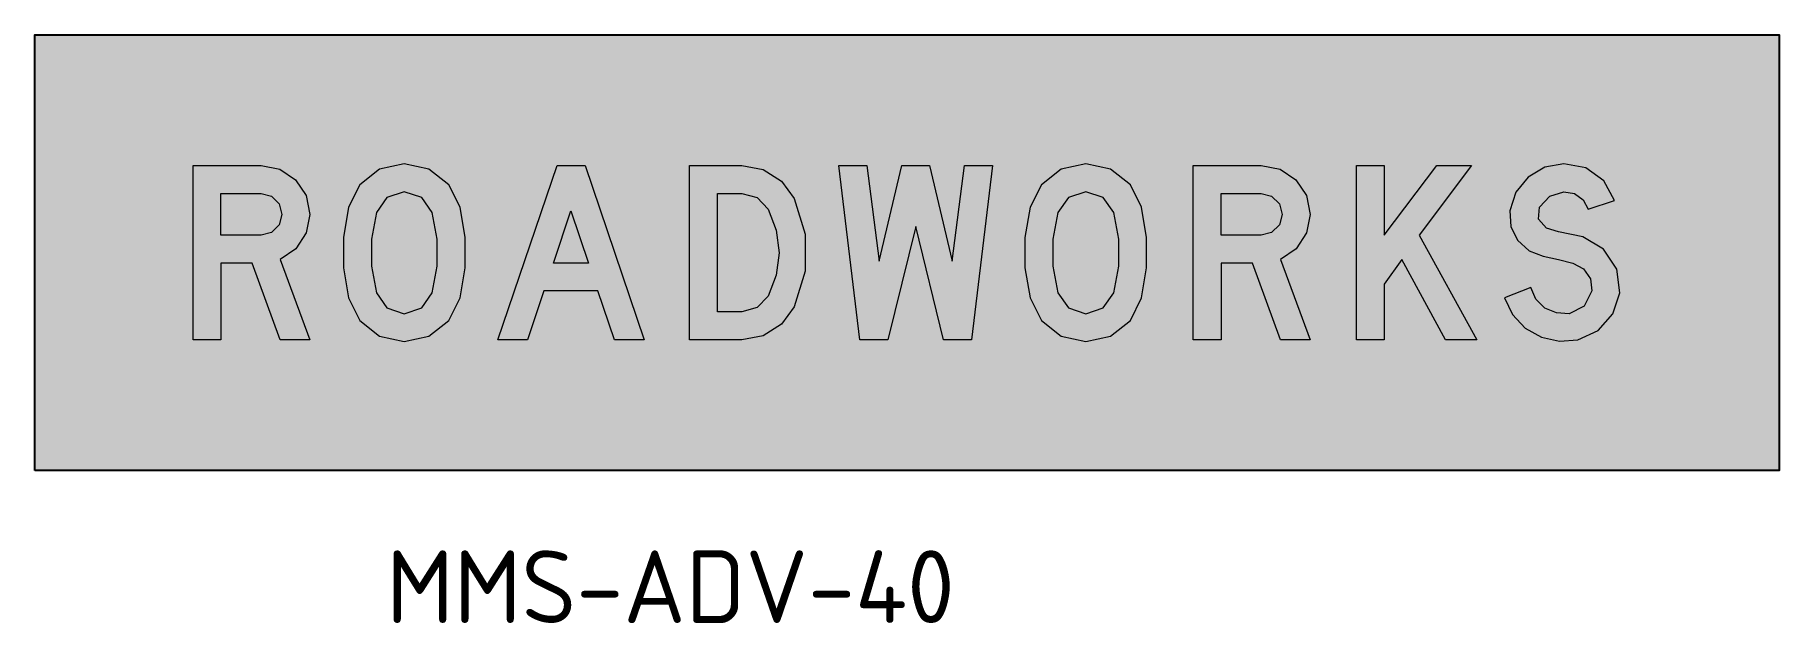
# Model space of a CAD drawing. Extents: x 139 to 259, y 188 to 228.
import ezdxf

# ---------------------------------------------------------------- set-up
doc = ezdxf.new("R2010")
doc.units = 0
doc.layers.add('L25', color=1, linetype='CONTINUOUS')
doc.layers.add('yellow', color=50, linetype='CONTINUOUS')
doc.styles.add('ISO', font='iso3098b.shx')

msp = doc.modelspace()

# ---------------------------------------------------------------- hatches: boundary and pattern name
at = {"layer": 'L25'}
h = msp.add_hatch(color=256, dxfattribs=at)
h.paths.add_polyline_path([(230.18, 219.15), (232.09, 219.15), (232.09, 214.34), (235.7, 219.15), (238.09, 219.15), (234.5, 214.34), (238.45, 207.14), (236.29, 207.14), (233.3, 212.66), (232.09, 210.98), (232.09, 207.14), (230.18, 207.14)])
h.paths.add_polyline_path([(194.57, 219.15), (196.49, 219.15), (197.33, 212.55), (198.89, 219.15), (200.81, 219.15), (202.37, 212.55), (203.21, 219.15), (205.13, 219.15), (203.69, 207.14), (201.77, 207.14), (199.85, 214.94), (197.93, 207.14), (196.01, 207.14)])
h.paths.add_polyline_path([(171.1, 207.14), (175.18, 219.15), (177.1, 219.15), (181.17, 207.14), (179.14, 207.14), (177.99, 210.51), (174.27, 210.51), (173.14, 207.14)])
h.paths.add_polyline_path([(177.33, 212.42), (174.93, 212.42), (176.13, 216.02)], flags=16)
h.paths.add_polyline_path([(156.13, 212.66), (158.17, 207.14), (156.13, 207.14), (154.21, 212.42), (152.05, 212.42), (152.05, 207.14), (150.14, 207.14), (150.14, 219.15), (154.81, 219.15), (156.1, 218.89), (157.19, 218.16), (157.91, 217.07), (158.17, 215.78), (157.92, 214.5), (157.2, 213.41)])
h.paths.add_polyline_path([(154.81, 214.34), (152.05, 214.34), (152.05, 217.22), (154.81, 217.22), (155.53, 217.03), (156.06, 216.5), (156.25, 215.78), (156.06, 215.06), (155.53, 214.54)], flags=16)
h.paths.add_polyline_path([(160.83, 216.27), (160.48, 214.19), (160.48, 212.09), (160.83, 210.02), (161.6, 208.47), (162.97, 207.4), (164.66, 207.03), (166.36, 207.4), (167.73, 208.47), (168.5, 210.02), (168.85, 212.09), (168.85, 214.19), (168.5, 216.27), (167.73, 217.81), (166.36, 218.89), (164.66, 219.26), (162.97, 218.89), (161.6, 217.81)])
h.paths.add_polyline_path([(162.75, 215.9), (162.4, 214.07), (162.4, 212.21), (162.75, 210.38), (163.47, 209.35), (164.66, 208.94), (165.87, 209.35), (166.58, 210.38), (166.93, 212.21), (166.93, 214.07), (166.58, 215.9), (165.87, 216.94), (164.66, 217.34), (163.47, 216.94)], flags=16)
h.paths.add_polyline_path([(187.9, 209.07), (186.22, 209.07), (186.22, 217.22), (187.9, 217.22), (188.95, 216.93), (189.7, 216.14), (190.26, 214.69), (190.45, 213.14), (190.26, 211.6), (189.7, 210.14), (188.95, 209.36)], flags=16)
h.paths.add_polyline_path([(187.9, 207.14), (184.3, 207.14), (184.3, 219.15), (187.9, 219.15), (189.36, 218.86), (190.62, 218.07), (191.49, 216.87), (192.25, 214.42), (192.25, 211.87), (191.49, 209.42), (190.62, 208.22), (189.36, 207.42)])
h.paths.add_polyline_path([(209.64, 215.9), (209.29, 214.07), (209.29, 212.21), (209.64, 210.38), (210.36, 209.35), (211.56, 208.94), (212.75, 209.35), (213.48, 210.38), (213.82, 212.21), (213.82, 214.07), (213.48, 215.9), (212.75, 216.94), (211.56, 217.34), (210.36, 216.94)], flags=16)
h.paths.add_polyline_path([(207.72, 216.27), (207.37, 214.19), (207.37, 212.09), (207.72, 210.02), (208.5, 208.47), (209.87, 207.4), (211.56, 207.03), (213.25, 207.4), (214.62, 208.47), (215.39, 210.02), (215.74, 212.09), (215.74, 214.19), (215.39, 216.27), (214.62, 217.81), (213.25, 218.89), (211.56, 219.26), (209.87, 218.89), (208.5, 217.81)])
h.paths.add_polyline_path([(223.63, 214.34), (220.87, 214.34), (220.87, 217.22), (223.63, 217.22), (224.34, 217.03), (224.87, 216.5), (225.07, 215.78), (224.87, 215.06), (224.34, 214.54)], flags=16)
h.paths.add_polyline_path([(224.95, 212.66), (226.99, 207.14), (224.95, 207.14), (223.03, 212.42), (220.87, 212.42), (220.87, 207.14), (218.95, 207.14), (218.95, 219.15), (223.63, 219.15), (224.92, 218.89), (226.01, 218.16), (226.73, 217.07), (226.99, 215.78), (226.73, 214.5), (226.02, 213.41)])
h.paths.add_polyline_path([(244.45, 219.26), (243.13, 219.03), (241.98, 218.34), (241.14, 217.3), (240.73, 216.02), (240.79, 214.95), (241.25, 213.99), (242.05, 213.26), (243.01, 212.9), (244.08, 212.66), (245.05, 212.42), (245.79, 212.03), (246.27, 211.34), (246.36, 210.51), (245.85, 209.46), (244.81, 208.94), (243.94, 208.99), (243.14, 209.33), (242.52, 209.95), (242.17, 210.75), (240.37, 210.02), (240.92, 208.88), (241.79, 207.95), (242.9, 207.32), (244.14, 207.04), (245.41, 207.14), (246.8, 207.78), (247.82, 208.92), (248.29, 210.38), (248.08, 212.01), (247.17, 213.39), (245.76, 214.23), (244.08, 214.58), (243.24, 214.83), (242.69, 215.44), (242.77, 216.27), (243.47, 217.02), (244.45, 217.34), (245.18, 217.22), (245.78, 216.79), (246.12, 216.14), (247.93, 216.74), (247.19, 218.09), (245.95, 218.99)])
at = {"layer": 'yellow'}
h = msp.add_hatch(color=256, dxfattribs=at)
h.paths.add_polyline_path([(259.25, 228.14), (139.25, 228.14), (139.25, 198.14), (259.25, 198.14)])
h.paths.add_polyline_path([(164.66, 219.26), (166.36, 218.89), (167.73, 217.81), (168.5, 216.27), (168.85, 214.19), (168.85, 212.09), (168.5, 210.02), (167.73, 208.47), (166.36, 207.4), (164.66, 207.03), (162.97, 207.4), (161.6, 208.47), (160.83, 210.02), (160.48, 212.09), (160.48, 214.19), (160.83, 216.27), (161.6, 217.81), (162.97, 218.89)], flags=16)
h.paths.add_polyline_path([(164.66, 217.34), (165.87, 216.94), (166.58, 215.9), (166.93, 214.07), (166.93, 212.21), (166.58, 210.38), (165.87, 209.35), (164.66, 208.94), (163.47, 209.35), (162.75, 210.38), (162.4, 212.21), (162.4, 214.07), (162.75, 215.9), (163.47, 216.94)], flags=0)
h.paths.add_polyline_path([(157.19, 218.16), (157.91, 217.07), (158.17, 215.78), (157.92, 214.5), (157.2, 213.41), (156.13, 212.66), (158.17, 207.14), (156.13, 207.14), (154.21, 212.42), (152.05, 212.42), (152.05, 207.14), (150.14, 207.14), (150.14, 219.15), (154.81, 219.15), (156.1, 218.89)], flags=16)
h.paths.add_polyline_path([(156.06, 216.5), (156.25, 215.78), (156.06, 215.06), (155.53, 214.54), (154.81, 214.34), (152.05, 214.34), (152.05, 217.22), (154.81, 217.22), (155.53, 217.03)], flags=0)
h.paths.add_polyline_path([(175.18, 219.15), (177.1, 219.15), (181.17, 207.14), (179.14, 207.14), (177.99, 210.51), (174.27, 210.51), (173.14, 207.14), (171.1, 207.14)], flags=16)
h.paths.add_polyline_path([(176.13, 216.02), (177.33, 212.42), (174.93, 212.42)], flags=0)
h.paths.add_polyline_path([(184.3, 219.15), (187.9, 219.15), (189.36, 218.86), (190.62, 218.07), (191.49, 216.87), (192.25, 214.42), (192.25, 211.87), (191.49, 209.42), (190.62, 208.22), (189.36, 207.42), (187.9, 207.14), (184.3, 207.14)], flags=16)
h.paths.add_polyline_path([(186.22, 217.22), (187.9, 217.22), (188.95, 216.93), (189.7, 216.14), (190.26, 214.69), (190.45, 213.14), (190.26, 211.6), (189.7, 210.14), (188.95, 209.36), (187.9, 209.07), (186.22, 209.07)], flags=0)
h.paths.add_polyline_path([(194.57, 219.15), (196.49, 219.15), (197.33, 212.55), (198.89, 219.15), (200.81, 219.15), (202.37, 212.55), (203.21, 219.15), (205.13, 219.15), (203.69, 207.14), (201.77, 207.14), (199.85, 214.94), (197.93, 207.14), (196.01, 207.14)], flags=16)
h.paths.add_polyline_path([(207.72, 216.27), (208.5, 217.81), (209.87, 218.89), (211.56, 219.26), (213.25, 218.89), (214.62, 217.81), (215.39, 216.27), (215.74, 214.19), (215.74, 212.09), (215.39, 210.02), (214.62, 208.47), (213.25, 207.4), (211.56, 207.03), (209.87, 207.4), (208.5, 208.47), (207.72, 210.02), (207.37, 212.09), (207.37, 214.19)], flags=16)
h.paths.add_polyline_path([(209.29, 214.07), (209.64, 215.9), (210.36, 216.94), (211.56, 217.34), (212.75, 216.94), (213.48, 215.9), (213.82, 214.07), (213.82, 212.21), (213.48, 210.38), (212.75, 209.35), (211.56, 208.94), (210.36, 209.35), (209.64, 210.38), (209.29, 212.21)], flags=0)
h.paths.add_polyline_path([(218.95, 219.15), (223.63, 219.15), (224.92, 218.89), (226.01, 218.16), (226.73, 217.07), (226.99, 215.78), (226.73, 214.5), (226.02, 213.41), (224.95, 212.66), (226.99, 207.14), (224.95, 207.14), (223.03, 212.42), (220.87, 212.42), (220.87, 207.14), (218.95, 207.14)], flags=16)
h.paths.add_polyline_path([(220.87, 217.22), (223.63, 217.22), (224.34, 217.03), (224.87, 216.5), (225.07, 215.78), (224.87, 215.06), (224.34, 214.54), (223.63, 214.34), (220.87, 214.34)], flags=0)
h.paths.add_polyline_path([(230.18, 219.15), (232.09, 219.15), (232.09, 214.34), (235.7, 219.15), (238.09, 219.15), (234.5, 214.34), (238.45, 207.14), (236.29, 207.14), (233.3, 212.66), (232.09, 210.98), (232.09, 207.14), (230.18, 207.14)], flags=16)
h.paths.add_polyline_path([(240.73, 216.02), (241.14, 217.3), (241.98, 218.34), (243.13, 219.03), (244.45, 219.26), (245.95, 218.99), (247.19, 218.09), (247.93, 216.74), (246.12, 216.14), (245.78, 216.79), (245.18, 217.22), (244.45, 217.34), (243.47, 217.02), (242.77, 216.27), (242.69, 215.44), (243.24, 214.83), (244.08, 214.58), (245.76, 214.23), (247.17, 213.39), (248.08, 212.01), (248.29, 210.38), (247.82, 208.92), (246.8, 207.78), (245.41, 207.14), (244.14, 207.04), (242.9, 207.32), (241.79, 207.95), (240.92, 208.88), (240.37, 210.02), (242.17, 210.75), (242.52, 209.95), (243.14, 209.33), (243.94, 208.99), (244.81, 208.94), (245.85, 209.46), (246.36, 210.51), (246.27, 211.34), (245.79, 212.03), (245.05, 212.42), (244.08, 212.66), (243.01, 212.9), (242.05, 213.26), (241.25, 213.99), (240.79, 214.95)], flags=16)

# ---------------------------------------------------------------- linework, layer by layer
at = {"layer": 'L25'}
msp.add_lwpolyline([(139.25, 198.14), (139.25, 228.14), (259.25, 228.14), (259.25, 198.14)], close=True, dxfattribs=at)
at = {"layer": 'L25', "lineweight": 0}
for points in [[(156.13, 212.66), (158.17, 207.14), (156.13, 207.14), (154.21, 212.42), (152.05, 212.42), (152.05, 207.14), (150.14, 207.14), (150.14, 219.15), (154.81, 219.15), (156.1, 218.89), (157.19, 218.16), (157.91, 217.07), (158.17, 215.78), (157.92, 214.5), (157.2, 213.41)], [(160.83, 216.27), (160.48, 214.19), (160.48, 212.09), (160.83, 210.02), (161.6, 208.47), (162.97, 207.4), (164.66, 207.03), (166.36, 207.4), (167.73, 208.47), (168.5, 210.02), (168.85, 212.09), (168.85, 214.19), (168.5, 216.27), (167.73, 217.81), (166.36, 218.89), (164.66, 219.26), (162.97, 218.89), (161.6, 217.81)], [(171.1, 207.14), (175.18, 219.15), (177.1, 219.15), (181.17, 207.14), (179.14, 207.14), (177.99, 210.51), (174.27, 210.51), (173.14, 207.14), (171.1, 207.14)], [(187.9, 207.14), (184.3, 207.14), (184.3, 219.15), (187.9, 219.15), (189.36, 218.86), (190.62, 218.07), (191.49, 216.87), (192.25, 214.42), (192.25, 211.87), (191.49, 209.42), (190.62, 208.22), (189.36, 207.42)], [(194.57, 219.15), (196.49, 219.15), (197.33, 212.55), (198.89, 219.15), (200.81, 219.15), (202.37, 212.55), (203.21, 219.15), (205.13, 219.15), (203.69, 207.14), (201.77, 207.14), (199.85, 214.94), (197.93, 207.14), (196.01, 207.14), (194.57, 219.15)], [(207.72, 216.27), (207.37, 214.19), (207.37, 212.09), (207.72, 210.02), (208.5, 208.47), (209.87, 207.4), (211.56, 207.03), (213.25, 207.4), (214.62, 208.47), (215.39, 210.02), (215.74, 212.09), (215.74, 214.19), (215.39, 216.27), (214.62, 217.81), (213.25, 218.89), (211.56, 219.26), (209.87, 218.89), (208.5, 217.81)], [(224.95, 212.66), (226.99, 207.14), (224.95, 207.14), (223.03, 212.42), (220.87, 212.42), (220.87, 207.14), (218.95, 207.14), (218.95, 219.15), (223.63, 219.15), (224.92, 218.89), (226.01, 218.16), (226.73, 217.07), (226.99, 215.78), (226.73, 214.5), (226.02, 213.41)], [(230.18, 219.15), (232.09, 219.15), (232.09, 214.34), (235.7, 219.15), (238.09, 219.15), (234.5, 214.34), (238.45, 207.14), (236.29, 207.14), (233.3, 212.66), (232.09, 210.98), (232.09, 207.14), (230.18, 207.14), (230.18, 219.15)], [(244.45, 219.26), (243.13, 219.03), (241.98, 218.34), (241.14, 217.3), (240.73, 216.02), (240.79, 214.95), (241.25, 213.99), (242.05, 213.26), (243.01, 212.9), (244.08, 212.66), (245.05, 212.42), (245.79, 212.03), (246.27, 211.34), (246.36, 210.51), (245.85, 209.46), (244.81, 208.94), (243.94, 208.99), (243.14, 209.33), (242.52, 209.95), (242.17, 210.75), (240.37, 210.02), (240.92, 208.88), (241.79, 207.95), (242.9, 207.32), (244.14, 207.04), (245.41, 207.14), (246.8, 207.78), (247.82, 208.92), (248.29, 210.38), (248.08, 212.01), (247.17, 213.39), (245.76, 214.23), (244.08, 214.58), (243.24, 214.83), (242.69, 215.44), (242.77, 216.27), (243.47, 217.02), (244.45, 217.34), (245.18, 217.22), (245.78, 216.79), (246.12, 216.14), (247.93, 216.74), (247.19, 218.09), (245.95, 218.99)], [(154.81, 214.34), (152.05, 214.34), (152.05, 217.22), (154.81, 217.22), (155.53, 217.03), (156.06, 216.5), (156.25, 215.78), (156.06, 215.06), (155.53, 214.54)], [(162.75, 215.9), (162.4, 214.07), (162.4, 212.21), (162.75, 210.38), (163.47, 209.35), (164.66, 208.94), (165.87, 209.35), (166.58, 210.38), (166.93, 212.21), (166.93, 214.07), (166.58, 215.9), (165.87, 216.94), (164.66, 217.34), (163.47, 216.94)], [(187.9, 209.07), (186.22, 209.07), (186.22, 217.22), (187.9, 217.22), (188.95, 216.93), (189.7, 216.14), (190.26, 214.69), (190.45, 213.14), (190.26, 211.6), (189.7, 210.14), (188.95, 209.36)], [(209.64, 215.9), (209.29, 214.07), (209.29, 212.21), (209.64, 210.38), (210.36, 209.35), (211.56, 208.94), (212.75, 209.35), (213.48, 210.38), (213.82, 212.21), (213.82, 214.07), (213.48, 215.9), (212.75, 216.94), (211.56, 217.34), (210.36, 216.94)], [(223.63, 214.34), (220.87, 214.34), (220.87, 217.22), (223.63, 217.22), (224.34, 217.03), (224.87, 216.5), (225.07, 215.78), (224.87, 215.06), (224.34, 214.54)], [(177.33, 212.42), (174.93, 212.42), (176.13, 216.02), (177.33, 212.42)]]:
    msp.add_lwpolyline(points, close=True, dxfattribs=at)

# ---------------------------------------------------------------- texts
at = {"layer": 'yellow', "insert": (163.42, 192.64), "char_height": 5, "width": 75.4598, "attachment_point": 1, "style": 'ISO'}
msp.add_mtext('{\\C3;MMS-ADV-40}', dxfattribs=at)

doc.saveas('drawing.dxf')
